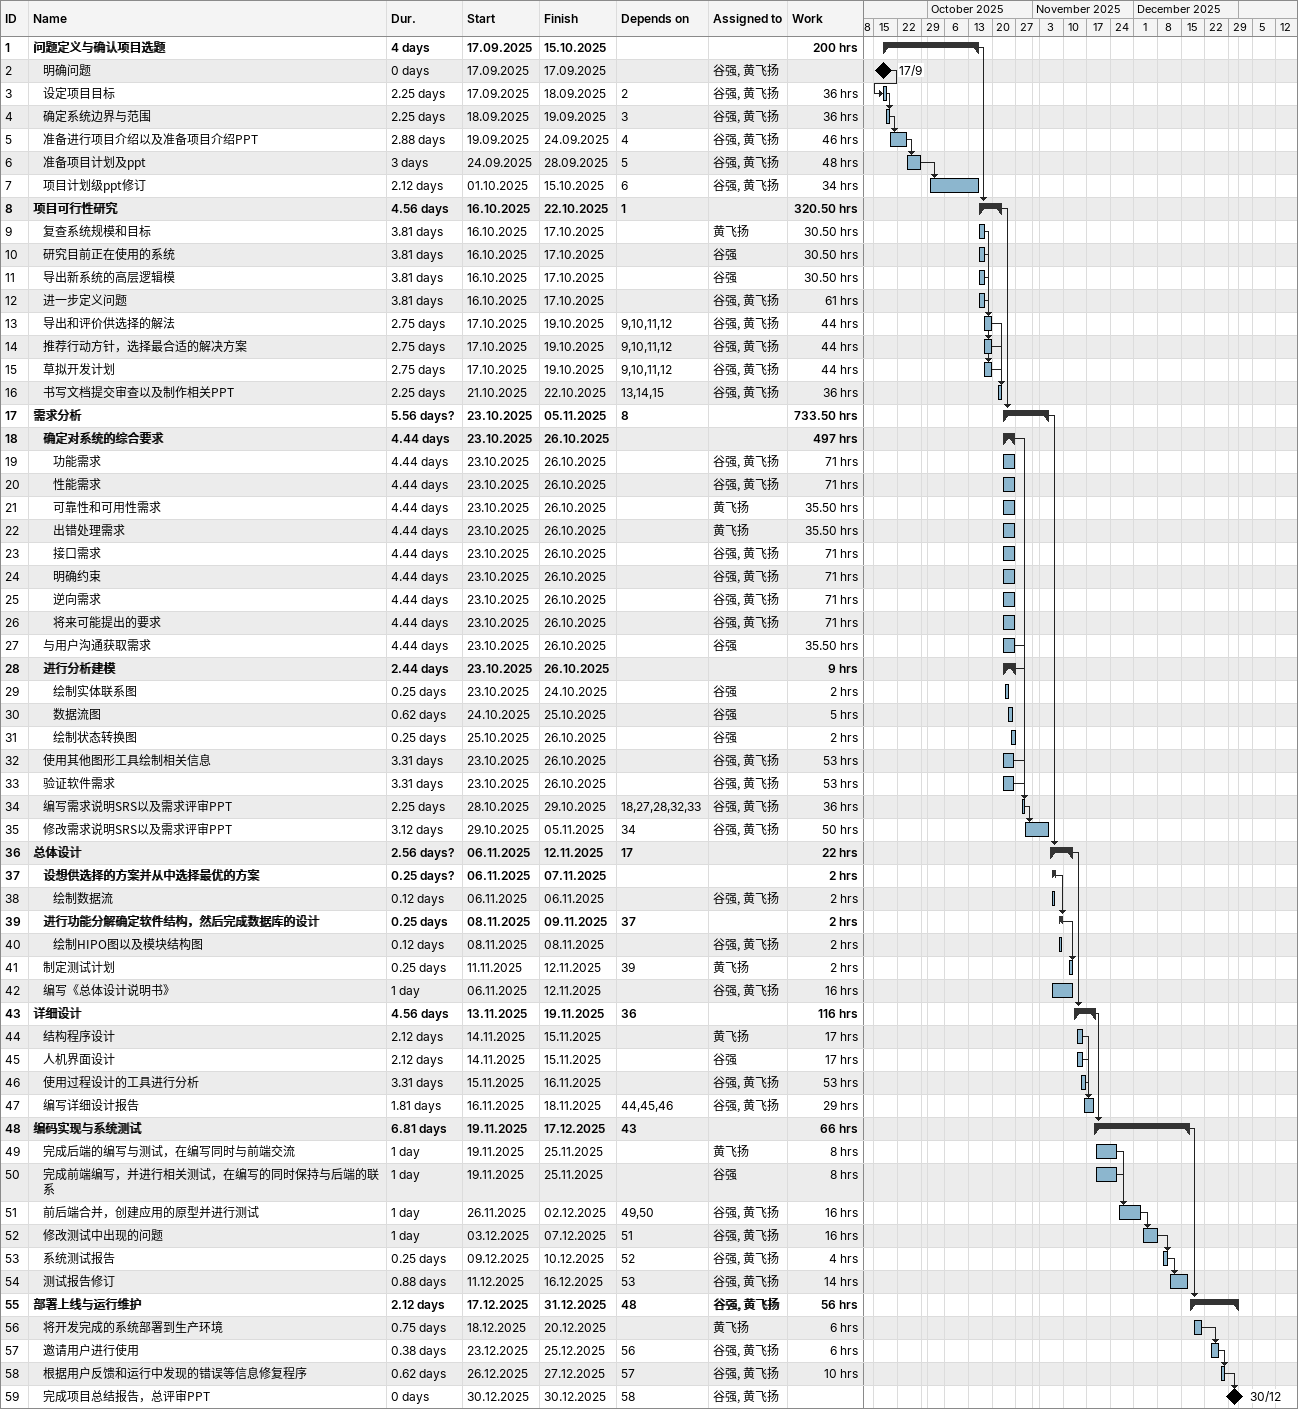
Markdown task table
| ID | Level | Task | Duration | Start | Finish | Predecessors | Resources | Work (h) |
|---|---|---|---|---|---|---|---|---|
| 1 | 1 | **问题定义与确认项目选题** | 4d | 2025-09-17 | 2025-10-15 |  |  | 200 |
| 2 | 2 | 明确问题 | 0d | 2025-09-17 | 2025-09-17 |  | 谷强, 黄飞扬 |  |
| 3 | 2 | 设定项目目标 | 2.25d | 2025-09-17 | 2025-09-18 | 2 | 谷强, 黄飞扬 | 36 |
| 4 | 2 | 确定系统边界与范围 | 2.25d | 2025-09-18 | 2025-09-19 | 3 | 谷强, 黄飞扬 | 36 |
| 5 | 2 | 准备进行项目介绍以及准备项目介绍PPT | 2.88d | 2025-09-19 | 2025-09-24 | 4 | 谷强, 黄飞扬 | 46 |
| 6 | 2 | 准备项目计划及ppt | 3d | 2025-09-24 | 2025-09-28 | 5 | 谷强, 黄飞扬 | 48 |
| 7 | 2 | 项目计划级ppt修订 | 2.12d | 2025-10-01 | 2025-10-15 | 6 | 谷强, 黄飞扬 | 34 |
| 8 | 1 | **项目可行性研究** | 4.56d | 2025-10-16 | 2025-10-22 | 1 |  | 320.50 |
| 9 | 2 | 复查系统规模和目标 | 3.81d | 2025-10-16 | 2025-10-17 |  | 黄飞扬 | 30.50 |
| 10 | 2 | 研究目前正在使用的系统 | 3.81d | 2025-10-16 | 2025-10-17 |  | 谷强 | 30.50 |
| 11 | 2 | 导出新系统的高层逻辑模 | 3.81d | 2025-10-16 | 2025-10-17 |  | 谷强 | 30.50 |
| 12 | 2 | 进一步定义问题 | 3.81d | 2025-10-16 | 2025-10-17 |  | 谷强, 黄飞扬 | 61 |
| 13 | 2 | 导出和评价供选择的解法 | 2.75d | 2025-10-17 | 2025-10-19 | 9, 10, 11, 12 | 谷强, 黄飞扬 | 44 |
| 14 | 2 | 推荐行动方针，选择最合适的解决方案 | 2.75d | 2025-10-17 | 2025-10-19 | 9, 10, 11, 12 | 谷强, 黄飞扬 | 44 |
| 15 | 2 | 草拟开发计划 | 2.75d | 2025-10-17 | 2025-10-19 | 9, 10, 11, 12 | 谷强, 黄飞扬 | 44 |
| 16 | 2 | 书写文档提交审查以及制作相关PPT | 2.25d | 2025-10-21 | 2025-10-22 | 13, 14, 15 | 谷强, 黄飞扬 | 36 |
| 17 | 1 | **需求分析** | 5.56d? | 2025-10-23 | 2025-11-05 | 8 |  | 733.50 |
| 18 | 2 | **确定对系统的综合要求** | 4.44d | 2025-10-23 | 2025-10-26 |  |  | 497 |
| 19 | 3 | 功能需求 | 4.44d | 2025-10-23 | 2025-10-26 |  | 谷强, 黄飞扬 | 71 |
| 20 | 3 | 性能需求 | 4.44d | 2025-10-23 | 2025-10-26 |  | 谷强, 黄飞扬 | 71 |
| 21 | 3 | 可靠性和可用性需求 | 4.44d | 2025-10-23 | 2025-10-26 |  | 黄飞扬 | 35.50 |
| 22 | 3 | 出错处理需求 | 4.44d | 2025-10-23 | 2025-10-26 |  | 黄飞扬 | 35.50 |
| 23 | 3 | 接口需求 | 4.44d | 2025-10-23 | 2025-10-26 |  | 谷强, 黄飞扬 | 71 |
| 24 | 3 | 明确约束 | 4.44d | 2025-10-23 | 2025-10-26 |  | 谷强, 黄飞扬 | 71 |
| 25 | 3 | 逆向需求 | 4.44d | 2025-10-23 | 2025-10-26 |  | 谷强, 黄飞扬 | 71 |
| 26 | 3 | 将来可能提出的要求 | 4.44d | 2025-10-23 | 2025-10-26 |  | 谷强, 黄飞扬 | 71 |
| 27 | 2 | 与用户沟通获取需求 | 4.44d | 2025-10-23 | 2025-10-26 |  | 谷强 | 35.50 |
| 28 | 2 | **进行分析建模** | 2.44d | 2025-10-23 | 2025-10-26 |  |  | 9 |
| 29 | 3 | 绘制实体联系图 | 0.25d | 2025-10-23 | 2025-10-24 |  | 谷强 | 2 |
| 30 | 3 | 数据流图 | 0.62d | 2025-10-24 | 2025-10-25 |  | 谷强 | 5 |
| 31 | 3 | 绘制状态转换图 | 0.25d | 2025-10-25 | 2025-10-26 |  | 谷强 | 2 |
| 32 | 2 | 使用其他图形工具绘制相关信息 | 3.31d | 2025-10-23 | 2025-10-26 |  | 谷强, 黄飞扬 | 53 |
| 33 | 2 | 验证软件需求 | 3.31d | 2025-10-23 | 2025-10-26 |  | 谷强, 黄飞扬 | 53 |
| 34 | 2 | 编写需求说明SRS以及需求评审PPT | 2.25d | 2025-10-28 | 2025-10-29 | 18, 27, 28, 32, 33 | 谷强, 黄飞扬 | 36 |
| 35 | 2 | 修改需求说明SRS以及需求评审PPT | 3.12d | 2025-10-29 | 2025-11-05 | 34 | 谷强, 黄飞扬 | 50 |
| 36 | 1 | **总体设计** | 2.56d? | 2025-11-06 | 2025-11-12 | 17 |  | 22 |
| 37 | 2 | **设想供选择的方案并从中选择最优的方案** | 0.25d? | 2025-11-06 | 2025-11-07 |  |  | 2 |
| 38 | 3 | 绘制数据流 | 0.12d | 2025-11-06 | 2025-11-06 |  | 谷强, 黄飞扬 | 2 |
| 39 | 2 | **进行功能分解确定软件结构，然后完成数据库的设计** | 0.25d | 2025-11-08 | 2025-11-09 | 37 |  | 2 |
| 40 | 3 | 绘制HIPO图以及模块结构图 | 0.12d | 2025-11-08 | 2025-11-08 |  | 谷强, 黄飞扬 | 2 |
| 41 | 2 | 制定测试计划 | 0.25d | 2025-11-11 | 2025-11-12 | 39 | 黄飞扬 | 2 |
| 42 | 2 | 编写《总体设计说明书》 | 1d | 2025-11-06 | 2025-11-12 |  | 谷强, 黄飞扬 | 16 |
| 43 | 1 | **详细设计** | 4.56d | 2025-11-13 | 2025-11-19 | 36 |  | 116 |
| 44 | 2 | 结构程序设计 | 2.12d | 2025-11-14 | 2025-11-15 |  | 黄飞扬 | 17 |
| 45 | 2 | 人机界面设计 | 2.12d | 2025-11-14 | 2025-11-15 |  | 谷强 | 17 |
| 46 | 2 | 使用过程设计的工具进行分析 | 3.31d | 2025-11-15 | 2025-11-16 |  | 谷强, 黄飞扬 | 53 |
| 47 | 2 | 编写详细设计报告 | 1.81d | 2025-11-16 | 2025-11-18 | 44, 45, 46 | 谷强, 黄飞扬 | 29 |
| 48 | 1 | **编码实现与系统测试** | 6.81d | 2025-11-19 | 2025-12-17 | 43 |  | 66 |
| 49 | 2 | 完成后端的编写与测试，在编写同时与前端交流 | 1d | 2025-11-19 | 2025-11-25 |  | 黄飞扬 | 8 |
| 50 | 2 | 完成前端编写，并进行相关测试，在编写的同时保持与后端的联系 | 1d | 2025-11-19 | 2025-11-25 |  | 谷强 | 8 |
| 51 | 2 | 前后端合并，创建应用的原型并进行测试 | 1d | 2025-11-26 | 2025-12-02 | 49, 50 | 谷强, 黄飞扬 | 16 |
| 52 | 2 | 修改测试中出现的问题 | 1d | 2025-12-03 | 2025-12-07 | 51 | 谷强, 黄飞扬 | 16 |
| 53 | 2 | 系统测试报告 | 0.25d | 2025-12-09 | 2025-12-10 | 52 | 谷强, 黄飞扬 | 4 |
| 54 | 2 | 测试报告修订 | 0.88d | 2025-12-11 | 2025-12-16 | 53 | 谷强, 黄飞扬 | 14 |
| 55 | 1 | **部署上线与运行维护** | 2.12d | 2025-12-17 | 2025-12-31 | 48 | 谷强, 黄飞扬 | 56 |
| 56 | 2 | 将开发完成的系统部署到生产环境 | 0.75d | 2025-12-18 | 2025-12-20 |  | 黄飞扬 | 6 |
| 57 | 2 | 邀请用户进行使用 | 0.38d | 2025-12-23 | 2025-12-25 | 56 | 谷强, 黄飞扬 | 6 |
| 58 | 2 | 根据用户反馈和运行中发现的错误等信息修复程序 | 0.62d | 2025-12-26 | 2025-12-27 | 57 | 谷强, 黄飞扬 | 10 |
| 59 | 2 | 完成项目总结报告，总评审PPT | 0d | 2025-12-30 | 2025-12-30 | 58 | 谷强, 黄飞扬 |  |
